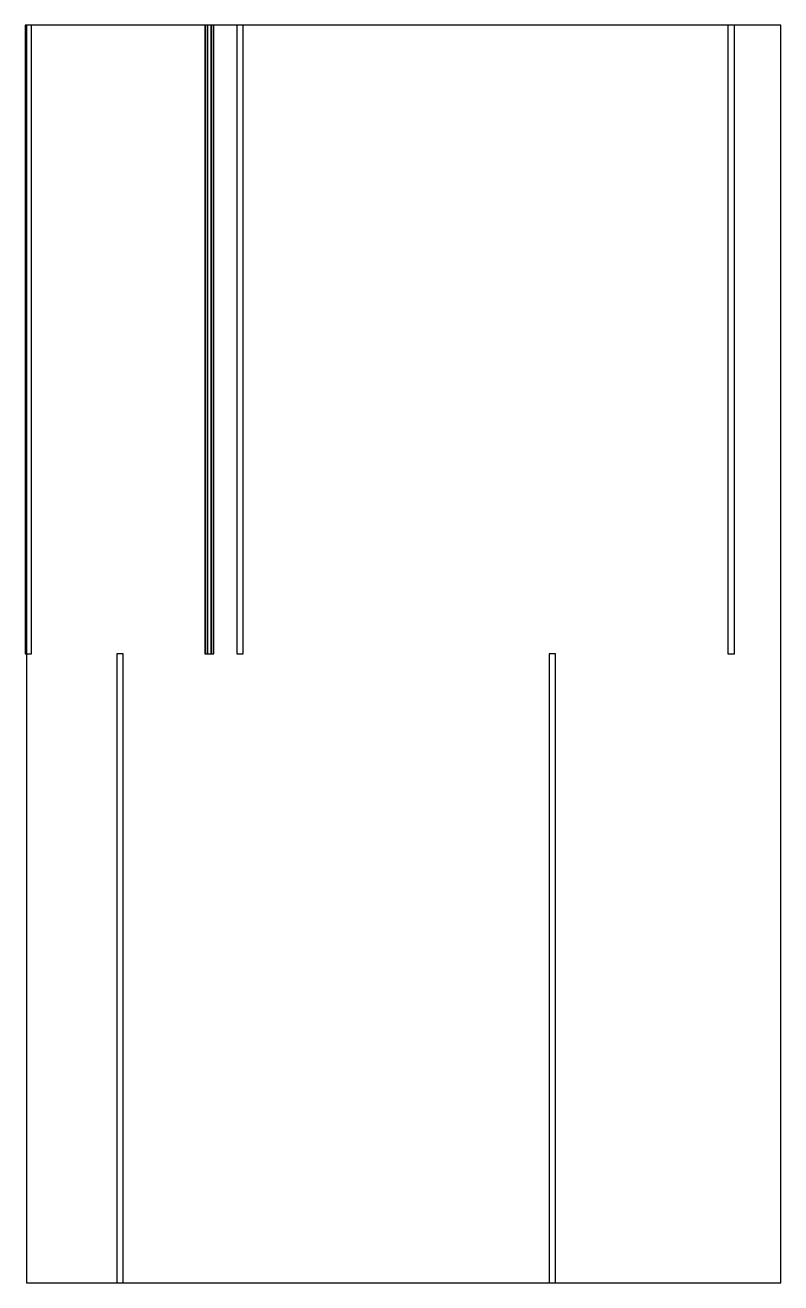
# Model space of a CAD drawing. Header units: millimetres. Extents: x -1 to 360, y 0 to 600.
import ezdxf

# ---------------------------------------------------------------- set-up
doc = ezdxf.new("R2010")
doc.units = ezdxf.units.MM
doc.layers.add('OUTLINE', color=5, linetype='Continuous')
doc.layers.add('SLOT', color=1, linetype='Continuous')

msp = doc.modelspace()

# ---------------------------------------------------------------- linework, layer by layer
at = {"layer": 'OUTLINE'}
msp.add_lwpolyline([(0, 0), (359.75, 0), (359.75, 600), (0, 600), (0, 0)], close=True, dxfattribs=at)
at = {"layer": 'SLOT'}
for points in [[(-0.64, 300), (2.46, 300), (2.46, 600), (-0.64, 600), (-0.64, 300)], [(84.99, 300), (88.09, 300), (88.09, 600), (84.99, 600), (84.99, 300)], [(85.31, 300), (88.41, 300), (88.41, 600), (85.31, 600), (85.31, 300)], [(86.24, 300), (89.34, 300), (89.34, 600), (86.24, 600), (86.24, 300)], [(100.25, 300), (103.35, 300), (103.35, 600), (100.25, 600), (100.25, 300)], [(334.55, 300), (337.65, 300), (337.65, 600), (334.55, 600), (334.55, 300)], [(43, 0), (46.1, 0), (46.1, 300), (43, 300), (43, 0)], [(249.19, 0), (252.29, 0), (252.29, 300), (249.19, 300), (249.19, 0)]]:
    msp.add_lwpolyline(points, close=True, dxfattribs=at)

doc.saveas('drawing.dxf')
